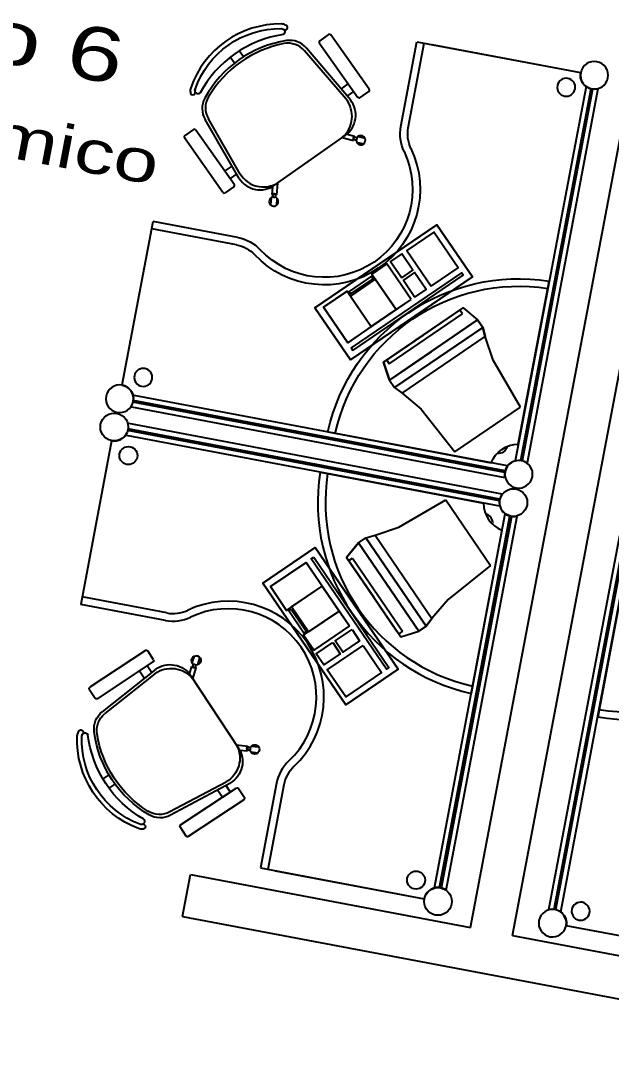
# Model space of a CAD drawing. Header units: inches. Extents: x -18604 to 2753, y -9056 to 3482.
# Drawn here: x -11574.7 to -11367.6, y -3309.1 to -2944.3 of the extents above; entities that cross this region are included whole.
import ezdxf
from ezdxf.enums import TextEntityAlignment as Align

# ---------------------------------------------------------------- set-up
doc = ezdxf.new("R2010")
doc.units = ezdxf.units.IN
for name, color, linetype in [('ESPECARQ', 2, 'Continuous'), ('MOVEIS', 2, 'Continuous'), ('Parede', 6, 'Continuous'), ('Parede Baixo', 4, 'Continuous'), ('TEXTO', 2, 'Continuous')]:
    doc.layers.add(name, color=color, linetype=linetype)
doc.styles.add('REGUA100', font='GOTHIC.TTF', dxfattribs={"width": 1.4})
doc.styles.add('REGUA60', font='GOTHIC.TTF', dxfattribs={"width": 1.4})

# ---------------------------------------------------------------- blocks, each defined once
blk = doc.blocks.new('INDUNI1')
at = {"color": 0, "style": 'REGUA100', "width": 1.4, "flags": 8}
for tag, p in [('NOME1', (0, 0)), ('NOME2', (0, -4.286))]:
    blk.add_attdef(tag, text='', height=2.5, dxfattribs=at).set_placement(p, align=Align.CENTER)
at = {"layer": 'ESPECARQ', "style": 'REGUA60', "width": 1.4}
blk.add_attdef('AREA', text='', height=1.5, dxfattribs=at).set_placement((0, -7.813), align=Align.CENTER)
at = {"layer": 'ESPECARQ', "style": 'REGUA60', "width": 1.4, "flags": 8}
for tag, p in [('PISO', (0, -10.313)), ('REVPAR', (0, -12.813)), ('PEDIR', (0, -15.313))]:
    blk.add_attdef(tag, text='', height=1.5, dxfattribs=at).set_placement(p, align=Align.CENTER)

msp = doc.modelspace()

# ---------------------------------------------------------------- linework, layer by layer
at = {"layer": 'MOVEIS'}
for p, q in [((-11466.73, -2949.06, 63.64), (-11469.84, -2951.26, 63.64)), ((-11452.47, -2968.32, 63.64), (-11465.97, -2949.19, 63.64)), ((-11496.6, -2956.94, 63.64), (-11498.07, -2954.85, 63.64)), ((-11460.59, -2971.84, 63.64), (-11475.13, -2954.82, 63.64)), ((-11459.03, -2972.07, 63.64), (-11474.51, -2953.85, 63.64)), ((-11469.97, -2952.02, 63.64), (-11456.47, -2971.15, 63.64)), ((-11441.36, -2981.34, 63.44), (-11435.74, -2951.63, 63.44)), ((-11438.77, -2981.83, 63.44), (-11433.15, -2952.12, 63.44)), ((-11435.74, -2951.63, 63.44), (-11378.33, -2962.49, 63.44)), ((-11430.55, -2952.61, 63.44), (-11378.33, -2962.49, 63.44)), ((-11499.71, -2959.14, 63.64), (-11501.19, -2957.05, 63.64)), ((-11462.25, -2968.16, 63.64), (-11459.8, -2966.43, 63.64)), ((-11460.24, -2970.74, 63.64), (-11457.92, -2969.1, 63.64)), ((-11455.71, -2971.28, 63.64), (-11452.6, -2969.08, 63.64)), ((-11376.4, -2967.37, 63.44), (-11401.25, -3098.68, 63.44)), ((-11374.73, -2968.16, 63.44), (-11399.4, -3098.56, 63.44)), ((-11374.11, -2968.28, 63.44), (-11398.78, -3098.68, 63.44)), ((-11372.26, -2968.15, 63.44), (-11397.1, -3099.47, 63.44)), ((-11498.03, -2999.61, 63.64), (-11510.02, -2978.92, 63.64)), ((-11497.73, -2998.06, 63.64), (-11508.89, -2978.66, 63.64)), ((-11517.13, -2984.65, 63.64), (-11514.02, -2982.45, 63.64)), ((-11513.26, -2982.58, 63.64), (-11499.76, -3001.71, 63.64)), ((-11460.19, -2984.03, 63.64), (-11457.58, -2984.73, 63.64)), ((-11503.76, -3004.53, 63.64), (-11517.26, -2985.4, 63.64)), ((-11485.67, -3002.02, 63.64), (-11460.89, -2984.53, 63.64)), ((-11461.93, -2985.26, 63.64), (-11458, -2986.31, 63.64)), ((-11457.95, -2986.11, 63.64), (-11458, -2986.31, 63.64)), ((-11457.58, -2984.73, 63.64), (-11457.64, -2984.93, 63.64)), ((-11456.9, -2986.84, 63.64), (-11454.45, -2987.49, 63.64)), ((-11456.37, -2984.85, 63.64), (-11453.92, -2985.51, 63.64)), ((-11500.64, -2995.26, 63.64), (-11503.09, -2996.99, 63.64)), ((-11498.88, -2998.01, 63.64), (-11501.2, -2999.66, 63.64)), ((-11484.63, -3001.29, 63.64), (-11484.96, -3005.34, 63.64)), ((-11499.89, -3002.46, 63.64), (-11503, -3004.66, 63.64)), ((-11486.37, -3002.52, 63.64), (-11486.59, -3005.2, 63.64)), ((-11486.59, -3005.2, 63.64), (-11486.38, -3005.22, 63.64)), ((-11485.17, -3005.32, 63.64), (-11484.96, -3005.34, 63.64)), ((-11486.88, -3006.38, 63.64), (-11487.08, -3008.92, 63.64)), ((-11484.83, -3006.55, 63.64), (-11485.03, -3009.08, 63.64)), ((-11539.11, -3072.11, 63.44), (-11528.25, -3014.71, 63.44)), ((-11498.54, -3020.33, 63.44), (-11528.25, -3014.71, 63.44)), ((-11471.51, -3045.02, 63.44), (-11428.77, -3015.88, 63.44)), ((-11471.51, -3045.02, 65.55), (-11428.77, -3015.88, 65.55)), ((-11428.77, -3015.88, 65.55), (-11428.77, -3015.88, 63.44)), ((-11428.77, -3015.88, 65.55), (-11416.28, -3034.2, 65.55)), ((-11499.03, -3022.92, 63.44), (-11528.74, -3017.3, 63.44)), ((-11429.84, -3018.42, 65.55), (-11439.31, -3024.87, 65.55)), ((-11421.31, -3030.94, 65.55), (-11429.84, -3018.42, 65.55)), ((-11441.05, -3026.06, 65.55), (-11444.98, -3028.73, 65.55)), ((-11437.13, -3031.81, 65.55), (-11441.05, -3026.06, 65.55)), ((-11439.31, -3024.87, 65.55), (-11430.77, -3037.39, 65.55)), ((-11446.29, -3029.63, 65.55), (-11451.52, -3033.19, 65.55)), ((-11437.75, -3042.15, 65.55), (-11446.29, -3029.63, 65.55)), ((-11444.98, -3028.73, 65.55), (-11441.06, -3034.48, 65.55)), ((-11430.77, -3037.39, 65.55), (-11421.31, -3030.94, 65.55)), ((-11451.66, -3033.93, 65.55), (-11459.51, -3039.28, 65.55)), ((-11450.33, -3034.94, 65.55), (-11459.05, -3040.88, 65.55)), ((-11416.28, -3034.2, 65.55), (-11459.02, -3063.33, 65.55)), ((-11458.91, -3040.15, 65.55), (-11451.06, -3034.8, 65.55)), ((-11420.11, -3032.7, 65.55), (-11458.81, -3059.08, 65.55)), ((-11458.21, -3059.96, 65.55), (-11419.51, -3033.57, 65.55)), ((-11451.06, -3034.8, 65.55), (-11451.66, -3033.93, 65.55)), ((-11451.52, -3033.19, 65.55), (-11450.33, -3034.94, 65.55)), ((-11441.06, -3034.48, 65.55), (-11437.13, -3031.81, 65.55)), ((-11436.54, -3032.68, 65.55), (-11440.46, -3035.35, 65.55)), ((-11432.52, -3038.58, 65.55), (-11436.54, -3032.68, 65.55)), ((-11419.51, -3033.57, 65.55), (-11420.11, -3032.7, 65.55)), ((-11440.46, -3035.35, 65.55), (-11436.44, -3041.25, 65.55)), ((-11436.44, -3041.25, 65.55), (-11432.52, -3038.58, 65.55)), ((-11400.2, -3092.88, 63.44), (-11389.38, -3035.64, 63.44)), ((-11460.24, -3039.14, 65.55), (-11468.55, -3044.8, 65.55)), ((-11459.05, -3040.88, 65.55), (-11460.24, -3039.14, 65.55)), ((-11460.01, -3057.32, 65.55), (-11437.75, -3042.15, 65.55)), ((-11459.51, -3039.28, 65.55), (-11458.91, -3040.15, 65.55)), ((-11471.51, -3045.02, 65.55), (-11471.51, -3045.02, 63.44)), ((-11459.02, -3063.33, 65.55), (-11471.51, -3045.02, 65.55)), ((-11468.55, -3044.8, 65.55), (-11460.01, -3057.32, 65.55)), ((-11446.35, -3063.35, 65.55), (-11420.65, -3045.83, 65.55)), ((-11433.5, -3054.59, 65.55), (-11419.55, -3045.07, 65.55)), ((-11419.76, -3047.13, 65.55), (-11420.65, -3045.83, 65.55)), ((-11419.55, -3045.07, 65.55), (-11414.45, -3049.27, 65.55)), ((-11445.46, -3064.66, 65.55), (-11419.76, -3047.13, 65.55)), ((-11445.41, -3070.38, 65.55), (-11414.45, -3049.27, 65.55)), ((-11414.45, -3049.27, 65.55), (-11445.41, -3070.38, 65.55)), ((-11436.35, -3056.53, 70.83), (-11421.74, -3046.57, 70.83)), ((-11412.67, -3051.88, 64.49), (-11414.45, -3049.27, 65.55)), ((-11414.45, -3049.27, 65.55), (-11412.67, -3051.88, 65.55)), ((-11443.63, -3072.99, 64.49), (-11412.67, -3051.88, 64.49)), ((-11443.63, -3072.99, 65.55), (-11412.67, -3051.88, 65.55)), ((-11412.67, -3051.88, 64.49), (-11411.76, -3055.09, 64.49)), ((-11411.76, -3055.09, 64.49), (-11412.67, -3051.88, 64.49)), ((-11433.5, -3054.59, 65.55), (-11447.45, -3064.1, 65.55)), ((-11408.96, -3063.41, 62.38), (-11411.76, -3055.09, 64.49)), ((-11458.81, -3059.08, 65.55), (-11458.21, -3059.96, 65.55)), ((-11430.8, -3060.42, 65.55), (-11445.41, -3070.38, 65.55)), ((-11447.45, -3064.1, 65.55), (-11445.41, -3070.38, 65.55)), ((-11446.35, -3063.35, 65.55), (-11446.35, -3063.35, 65.55)), ((-11446.35, -3063.35, 65.55), (-11446.35, -3063.35, 65.55)), ((-11446.35, -3063.35, 65.55), (-11445.46, -3064.66, 65.55)), ((-11399.39, -3079.88, 62.38), (-11408.96, -3063.41, 62.38)), ((-11445.41, -3070.38, 65.55), (-11443.63, -3072.99, 64.49)), ((-11445.41, -3070.38, 65.55), (-11443.63, -3072.99, 65.55)), ((-11443.63, -3072.99, 64.49), (-11440.97, -3075.01, 64.49)), ((-11443.63, -3072.99, 64.49), (-11440.97, -3075.01, 64.49)), ((-11440.97, -3075.01, 64.49), (-11434.25, -3080.65, 62.38)), ((-11404.87, -3102.83, 63.44), (-11535.4, -3078.13, 63.44)), ((-11404.75, -3102.21, 63.44), (-11535.28, -3077.51, 63.44)), ((-11403.96, -3100.53, 63.44), (-11534.95, -3075.75, 63.44)), ((-11404.74, -3104.68, 63.44), (-11535.73, -3079.9, 63.44)), ((-11434.25, -3080.65, 62.38), (-11422.42, -3095.58, 62.38)), ((-11422.42, -3095.58, 62.38), (-11399.39, -3079.88, 62.38)), ((-11405.84, -3110.46, 63.44), (-11536.83, -3085.68, 63.44)), ((-11406.62, -3114.61, 63.44), (-11537.61, -3089.82, 63.44)), ((-11406.75, -3112.76, 63.44), (-11537.28, -3088.06, 63.44)), ((-11406.63, -3112.14, 63.44), (-11537.16, -3087.44, 63.44)), ((-11466.98, -3088.55, 63.44), (-11409.75, -3099.38, 63.44)), ((-11542.81, -3091.69, 63.44), (-11553.67, -3149.1, 63.44)), ((-11469.66, -3102.73, 63.44), (-11412.43, -3113.56, 63.44)), ((-11442.08, -3122.04, 62.38), (-11425.61, -3112.47, 62.38)), ((-11425.61, -3112.47, 62.38), (-11409.91, -3135.5, 62.38)), ((-11429.62, -3248.63, 63.44), (-11404.77, -3117.32, 63.44)), ((-11427.77, -3248.51, 63.44), (-11403.1, -3118.11, 63.44)), ((-11427.15, -3248.62, 63.44), (-11402.48, -3118.23, 63.44)), ((-11425.47, -3249.42, 63.44), (-11400.63, -3118.1, 63.44)), ((-11450.4, -3124.84, 64.49), (-11442.08, -3122.04, 62.38)), ((-11456.23, -3127.53, 65.55), (-11453.61, -3125.75, 64.49)), ((-11456.23, -3127.53, 65.55), (-11453.61, -3125.75, 65.55)), ((-11453.61, -3125.75, 64.49), (-11450.4, -3124.84, 64.49)), ((-11453.61, -3125.75, 64.49), (-11450.4, -3124.84, 64.49)), ((-11453.61, -3125.75, 64.49), (-11432.5, -3156.71, 64.49)), ((-11453.61, -3125.75, 65.55), (-11432.5, -3156.71, 65.55)), ((-11405.92, -3123.11, 63.44), (-11416.75, -3180.34, 63.44)), ((-11389.45, -3256.23, 63.44), (-11364.6, -3124.92, 63.44)), ((-11387.6, -3256.11, 63.44), (-11362.92, -3125.71, 63.44)), ((-11386.97, -3256.23, 63.44), (-11362.3, -3125.83, 63.44)), ((-11385.3, -3257.02, 63.44), (-11360.45, -3125.7, 63.44)), ((-11471.47, -3129.12, 65.55), (-11489.78, -3141.61, 65.55)), ((-11442.33, -3171.86, 65.55), (-11471.47, -3129.12, 65.55)), ((-11460.42, -3132.63, 65.55), (-11456.23, -3127.53, 65.55)), ((-11456.23, -3127.53, 65.55), (-11435.12, -3158.5, 65.55)), ((-11435.12, -3158.5, 65.55), (-11456.23, -3127.53, 65.55)), ((-11446.27, -3142.14, 65.55), (-11456.23, -3127.53, 65.55)), ((-11472.82, -3133.15, 65.55), (-11471.95, -3132.56, 65.55)), ((-11446.44, -3171.85, 65.55), (-11472.82, -3133.15, 65.55)), ((-11471.95, -3132.56, 65.55), (-11445.56, -3171.26, 65.55)), ((-11450.91, -3146.58, 65.55), (-11460.42, -3132.63, 65.55)), ((-11459.67, -3133.73, 65.55), (-11458.36, -3132.84, 65.55)), ((-11458.36, -3132.84, 65.55), (-11440.84, -3158.54, 65.55)), ((-11361.5, -3131.51, 63.44), (-11372.33, -3188.74, 63.44)), ((-11487.1, -3142.89, 65.55), (-11474.58, -3134.35, 65.55)), ((-11474.58, -3134.35, 65.55), (-11459.41, -3156.61, 65.55)), ((-11459.67, -3133.73, 65.55), (-11459.67, -3133.73, 65.55)), ((-11459.67, -3133.73, 65.55), (-11459.67, -3133.73, 65.55)), ((-11459.67, -3133.73, 65.55), (-11442.14, -3159.44, 65.55)), ((-11409.91, -3135.5, 62.38), (-11424.84, -3147.34, 62.38)), ((-11489.78, -3141.61, 65.55), (-11489.78, -3141.61, 63.44)), ((-11489.78, -3141.61, 63.44), (-11460.64, -3184.34, 63.44)), ((-11489.78, -3141.61, 65.55), (-11460.64, -3184.34, 65.55)), ((-11481.44, -3151.2, 65.55), (-11487.1, -3142.89, 65.55)), ((-11452.85, -3143.74, 70.83), (-11442.89, -3158.35, 70.83)), ((-11523.48, -3152.12, 63.44), (-11553.18, -3146.5, 63.44)), ((-11450.91, -3146.58, 65.55), (-11441.39, -3160.54, 65.55)), ((-11424.84, -3147.34, 62.38), (-11430.48, -3154.06, 64.49)), ((-11523.97, -3154.72, 63.44), (-11553.67, -3149.1, 63.44)), ((-11479.7, -3150.01, 65.55), (-11481.44, -3151.2, 65.55)), ((-11480.71, -3151.33, 65.55), (-11479.84, -3150.74, 65.55)), ((-11475.36, -3159.18, 65.55), (-11480.71, -3151.33, 65.55)), ((-11479.84, -3150.74, 65.55), (-11474.48, -3158.59, 65.55)), ((-11473.75, -3158.73, 65.55), (-11479.7, -3150.01, 65.55)), ((-11432.5, -3156.71, 64.49), (-11430.48, -3154.06, 64.49)), ((-11430.48, -3154.06, 64.49), (-11432.5, -3156.71, 64.49)), ((-11475.49, -3159.92, 65.55), (-11473.75, -3158.73, 65.55)), ((-11474.48, -3158.59, 65.55), (-11475.36, -3159.18, 65.55)), ((-11459.41, -3156.61, 65.55), (-11471.93, -3165.15, 65.55)), ((-11464.41, -3161.94, 65.55), (-11458.51, -3157.92, 65.55)), ((-11458.51, -3157.92, 65.55), (-11455.84, -3161.85, 65.55)), ((-11440.84, -3158.54, 65.55), (-11442.14, -3159.44, 65.55)), ((-11441.39, -3160.54, 65.55), (-11435.12, -3158.5, 65.55)), ((-11432.5, -3156.71, 64.49), (-11435.12, -3158.5, 65.55)), ((-11435.12, -3158.5, 65.55), (-11432.5, -3156.71, 65.55)), ((-11471.93, -3165.15, 65.55), (-11475.49, -3159.92, 65.55)), ((-11471.03, -3166.46, 65.55), (-11465.29, -3162.54, 65.55)), ((-11465.29, -3162.54, 65.55), (-11462.61, -3166.46, 65.55)), ((-11461.74, -3165.87, 65.55), (-11464.41, -3161.94, 65.55)), ((-11455.84, -3161.85, 65.55), (-11461.74, -3165.87, 65.55)), ((-11530.92, -3165.24, 63.64), (-11550.48, -3178.11, 63.64)), ((-11528.08, -3168.58, 63.64), (-11530.17, -3165.39, 63.64)), ((-11468.36, -3170.38, 65.55), (-11471.03, -3166.46, 65.55)), ((-11462.61, -3166.46, 65.55), (-11468.36, -3170.38, 65.55)), ((-11467.17, -3172.13, 65.55), (-11454.65, -3163.59, 65.55)), ((-11454.65, -3163.59, 65.55), (-11448.2, -3173.05, 65.55)), ((-11547.79, -3182.2, 63.64), (-11528.23, -3169.33, 63.64)), ((-11514.53, -3169.68, 63.64), (-11513.8, -3167.25, 63.64)), ((-11512.56, -3170.28, 63.64), (-11511.83, -3167.84, 63.64)), ((-11527.39, -3171.92, 63.64), (-11546.11, -3186.79, 63.64)), ((-11527.67, -3173.47, 63.64), (-11545.15, -3187.45, 63.64)), ((-11531.41, -3175.01, 63.64), (-11533.05, -3172.51, 63.64)), ((-11528.76, -3173.09, 63.64), (-11530.33, -3170.71, 63.64)), ((-11515.47, -3173.47, 63.64), (-11514.69, -3170.89, 63.64)), ((-11514.69, -3170.89, 63.64), (-11514.49, -3170.95, 63.64)), ((-11514.3, -3175.25, 63.64), (-11513.13, -3171.36, 63.64)), ((-11513.33, -3171.3, 63.64), (-11513.13, -3171.36, 63.64)), ((-11460.72, -3181.59, 65.55), (-11467.17, -3172.13, 65.55)), ((-11448.2, -3173.05, 65.55), (-11460.72, -3181.59, 65.55)), ((-11460.64, -3184.34, 65.55), (-11442.33, -3171.86, 65.55)), ((-11445.56, -3171.26, 65.55), (-11446.44, -3171.85, 65.55)), ((-11515, -3174.18, 63.64), (-11498.32, -3199.52, 63.64)), ((-11550.64, -3178.86, 63.64), (-11548.54, -3182.05, 63.64)), ((-11460.64, -3184.34, 65.55), (-11460.64, -3184.34, 63.44)), ((-11499.02, -3198.46, 63.64), (-11494.99, -3198.92, 63.64)), ((-11495.01, -3199.13, 63.64), (-11494.99, -3198.92, 63.64)), ((-11493.77, -3198.83, 63.64), (-11491.25, -3199.12, 63.64)), ((-11497.85, -3200.24, 63.64), (-11495.17, -3200.54, 63.64)), ((-11495.17, -3200.54, 63.64), (-11495.15, -3200.34, 63.64)), ((-11494, -3200.87, 63.64), (-11491.48, -3201.16, 63.64)), ((-11543.74, -3208.98, 63.64), (-11545.88, -3210.38, 63.64)), ((-11541.64, -3212.16, 63.64), (-11543.78, -3213.57, 63.64)), ((-11502.68, -3211.45, 63.64), (-11522.43, -3221.97, 63.64)), ((-11501.14, -3211.8, 63.64), (-11522.21, -3223.11, 63.64)), ((-11518.66, -3226.46, 63.64), (-11499.1, -3213.59, 63.64)), ((-11502.76, -3212.59, 63.64), (-11501.19, -3214.97, 63.64)), ((-11498.34, -3213.75, 63.64), (-11496.25, -3216.93, 63.64)), ((-11484.98, -3211.9, 63.44), (-11490.6, -3241.6, 63.44)), ((-11482.39, -3212.39, 63.44), (-11488.01, -3242.1, 63.44)), ((-11505.57, -3214.26, 63.64), (-11503.92, -3216.77, 63.64)), ((-11496.4, -3217.69, 63.64), (-11515.96, -3230.56, 63.64)), ((-11516.72, -3230.4, 63.64), (-11518.81, -3227.22, 63.64)), ((-11490.6, -3241.6, 63.44), (-11433.19, -3252.47, 63.44)), ((-11485.41, -3242.59, 63.44), (-11433.19, -3252.47, 63.44)), ((-11331.15, -3271.77, 63.44), (-11383.37, -3261.89, 63.44)), ((-11325.96, -3272.75, 63.44), (-11383.37, -3261.89, 63.44))]:
    msp.add_line(p, q, dxfattribs=at)
at = {"layer": 'MOVEIS', "extrusion": (-0.563328, 0.826234, 0)}
for p, q in [((-11412.67, -3051.88, 65.55), (-11412.67, -3051.88, 64.49)), ((-11443.63, -3072.99, 65.55), (-11443.63, -3072.99, 64.49))]:
    msp.add_line(p, q, dxfattribs=at)
at = {"layer": 'MOVEIS', "extrusion": (-0.826234, -0.563328, 0)}
for p, q in [((-11453.61, -3125.75, 65.55), (-11453.61, -3125.75, 64.49)), ((-11432.5, -3156.71, 65.55), (-11432.5, -3156.71, 64.49))]:
    msp.add_line(p, q, dxfattribs=at)
at = {"layer": 'MOVEIS', "elevation": 63.64}
msp.add_lwpolyline([(-11482.71, -2949.12, 0.237888), (-11511.73, -2969.6, -0.605717), (-11513.57, -2969.02, -0.122717), (-11513.53, -2968.36, -0.323529), (-11483.28, -2947.01, -0.122717), (-11482.64, -2947.19, -0.605717)], format="xyb", close=True, dxfattribs=at)
msp.add_lwpolyline([(-11513.53, -2968.36, -0.323529), (-11483.28, -2947.01, -0.122717), (-11482.64, -2947.19, -0.605717), (-11482.71, -2949.12, 0.237888), (-11511.73, -2969.6, -0.605717), (-11513.57, -2969.02)], format="xyb", dxfattribs=at)
at = {"layer": 'MOVEIS'}
for centre, radius in [((-11457.36, -2985.63, 63.64), 0.545), ((-11485.81, -3005.72, 63.64), 0.545), ((-11541.9, -3086.87, 63.44), 4.86), ((-11536.91, -3096.89, 63.44), 3.17), ((-11401.88, -3113.36, 63.44), 4.86), ((-11436.03, -3245.87, 63.44), 3.17), ((-11428.37, -3253.38, 63.44), 4.86)]:
    msp.add_circle(centre, radius, dxfattribs=at)
for centre, radius, start, end in [((-11483.63, -2978.62, 63.64), 33.24, 89.3433, 161.0957), ((-11483.32, -2948.37, 63.64), 2.99, 60.365, 88.6766), ((-11481.98, -2946.61, 63.64), 0.852, 245.0304, 80.5451), ((-11475.43, -2990.22, 63.64), 39.44, 98.8242, 151.6148), ((-11480.32, -2958.78, 63.64), 7.62, 40.3408, 98.8242), ((-11469.53, -2951.71, 63.64), 0.545, 125.2195, 215.2195), ((-11466.41, -2949.51, 63.64), 0.545, 35.2195, 125.2195), ((-11474.87, -2991.01, 63.64), 39.44, 100.9556, 149.4834), ((-11480.92, -2959.78, 63.64), 7.62, 40.5194, 100.9556), ((-11512.23, -2968.78, 63.64), 2.99, 161.7624, 190.074), ((-11514.34, -2969.46, 63.64), 0.852, 169.894, 5.4086), ((-11512.23, -2968.78, 63.64), 1.36, 162.0894, 190.074), ((-11452.91, -2968.64, 63.64), 0.545, 305.2195, 35.2195), ((-11503.43, -2975.1, 63.64), 7.62, 151.6148, 210.0983), ((-11502.29, -2974.86, 63.64), 7.62, 149.4834, 209.9196), ((-11468.15, -2977.85, 63.64), 9.66, 310.812, 38.4717), ((-11465.91, -2977.41, 63.64), 8.71, 305.2195, 37.7888), ((-11456.02, -2970.83, 63.64), 0.545, 215.2195, 305.2195), ((-11513.71, -2982.89, 63.64), 0.545, 35.2195, 125.2195), ((-11516.82, -2985.09, 63.64), 0.545, 125.2195, 215.2195), ((-11457.27, -2985.66, 63.64), 0.817, 116.8601, 213.2394), ((-11455.41, -2986.17, 63.64), 1.63, 176.6831, 152.5034), ((-11489.53, -2992.94, 63.64), 9.66, 211.9673, 299.627), ((-11500.2, -3002.02, 63.64), 0.545, 305.2195, 35.2195), ((-11490.7, -2994.91, 63.64), 8.71, 212.6503, 305.2195), ((-11503.32, -3004.22, 63.64), 0.545, 215.2195, 305.2195), ((-11485.82, -3005.81, 63.64), 0.817, 37.1996, 133.579), ((-11485.96, -3007.73, 63.64), 1.63, 97.9356, 73.7559), ((-11541.9, -3086.87, 63.44), 4.91, 259.2862, 336.8676), ((-11401.88, -3113.36, 63.44), 68.61, 171.0936, 257.4789), ((-11401.88, -3113.36, 63.44), 65.97, 171.0936, 257.4789), ((-11401.88, -3113.36, 63.44), 4.91, 143.8119, 284.7606), ((-11401.88, -3113.36, 63.44), 10.56, 181.1157, 247.4567), ((-11412.3, -3120.46, 63.44), 3.14, 350.8791, 77.6934), ((-11501.91, -3181.56, 63.44), 33.57, 313.3118, 115.2607), ((-11521.28, -3140.51, 63.44), 11.82, 259.2862, 295.2607), ((-11501.91, -3181.56, 63.44), 30.93, 313.3118, 115.2607), ((-11521.28, -3140.51, 63.44), 14.46, 259.2862, 295.2607), ((-11470.77, -3214.59, 63.44), 14.46, 133.3118, 169.2862), ((-11470.77, -3214.59, 63.44), 11.82, 133.3118, 169.2862), ((-11428.37, -3253.38, 63.44), 4.91, 53.8119, 169.2862)]:
    msp.add_arc(centre, radius, start, end, dxfattribs=at)
at = {"layer": 'MOVEIS', "extrusion": (0, 0, -1)}
for centre, major_axis, start_param, end_param in [((-11373.51, -2963.41, 63.44), (3.43, 3.43), 0.9723884096691151, 7.255573716848701), ((-11383.38, -2967.6, 63.44), (2.24, 2.24), 0.9723884096690423, 7.255573716848629), ((-11373.51, -2963.41, 63.44), (3.47, 3.47), 2.098573, 4.113981), ((-11427.15, -2984.03, 63.44), (10.23, 10.23), 3.486108, 4.113981), ((-11427.15, -2984.03, 63.44), (8.36, 8.36), 3.486108, 4.113981), ((-11468.2, -3003.4, 63.44), (23.74, 23.74), 0.344515, 3.171058), ((-11468.2, -3003.4, 63.44), (21.87, 21.87), 0.344515, 3.171058), ((-11501.23, -3034.54, 63.44), (10.23, 10.23), -0.598408, 0.029465), ((-11501.23, -3034.54, 63.44), (8.36, 8.36), -0.598408, 0.029465), ((-11400, -3103.43, 63.44), (48.52, 48.52), 4.145525, 5.653234), ((-11400, -3103.43, 63.44), (46.65, 46.65), 4.145525, 5.653234), ((-11531.71, -3069.43, 63.44), (2.24, 2.24), 0.9723884096690423, 7.255573716848629), ((-11540.02, -3076.94, 63.44), (3.43, 3.43), 0.9723884096690467, 7.255573716848633), ((-11540.02, -3076.94, 63.44), (3.47, 3.47), -0.598408, 0.755642), ((-11400, -3103.43, 63.44), (7.46, 7.46), 4.320445, 5.478314), ((-11407.1, -3093.01, 63.44), (2.22, 2.22), 1.000189, 2.515384), ((-11400, -3103.43, 63.44), (3.43, 3.43), 0.9723884096691151, 7.255573716848701), ((-11400, -3103.43, 63.44), (3.47, 3.47), 3.669369, 6.129389), ((-11361.7, -3120.96, 63.44), (48.52, 48.52), 1.003932, 2.511641), ((-11361.7, -3120.96, 63.44), (46.65, 46.65), 1.003932, 2.511641), ((-11530.63, -3165.69, 63.64), (-0.385, 0.385), 0.203279, 1.774075), ((-11528.53, -3168.88, 63.64), (-0.385, 0.385), 1.774075, 3.344871), ((-11522.28, -3178.97, 63.64), (-6.16, 6.16), 0.158437, 1.774075), ((-11513.18, -3168.76, 63.64), (-1.16, 1.16), 4.439474, 10.300644), ((-11513.78, -3170.69, 63.64), (-0.385, 0.385), 3.344871430494219, 9.628056737673806), ((-11521.91, -3181.22, 63.64), (-6.83, 6.83), 0.146517, 1.676468), ((-11513.75, -3170.6, 63.64), (-0.578, 0.578), 3.379431, 5.061568), ((-11550.18, -3178.57, 63.64), (-0.385, 0.385), 4.915668, 6.486464), ((-11548.09, -3181.75, 63.64), (-0.385, 0.385), 3.344871, 4.915668), ((-11541.37, -3192.76, 63.64), (-5.39, 5.39), 5.376353, 6.397081), ((-11540.39, -3193.4, 63.64), (-5.39, 5.39), 5.339153, 6.393963), ((-11521.65, -3196.72, 63.64), (-23.5, 23.5), 4.28951, 5.541826), ((-11551.87, -3195.42, 63.64), (-2.12, 2.12), 5.553461, 6.047593), ((-11553.59, -3194.02, 63.64), (-0.602, 0.602), 5.695384, 9.107759), ((-11521.65, -3196.72, 63.64), (-22.35, 22.35), 4.289865, 5.54147), ((-11521.65, -3196.72, 63.64), (-22.35, 22.35), 4.289865, 5.54147), ((-11551.87, -3195.42, 63.64), (-0.963, 0.963), 5.559169, 6.047593), ((-11551.87, -3195.42, 63.64), (-0.963, 0.963), 5.559169, 6.047593), ((-11552.1, -3195.28, 63.64), (-0.77, 0.77), 6.047593, 8.226043), ((-11552.1, -3195.28, 63.64), (-0.77, 0.77), 6.047593, 8.226043), ((-11511.92, -3190.32, 63.64), (-27.89, 27.89), 4.448573, 5.382763), ((-11511.92, -3190.32, 63.64), (-27.89, 27.89), 4.448573, 5.382763), ((-11509.78, -3188.91, 63.64), (-27.89, 27.89), 4.454983, 5.376353), ((-11508.97, -3188.37, 63.64), (-27.89, 27.89), 4.492183, 5.339153), ((-11507.52, -3203.09, 63.64), (-6.83, 6.83), 1.871682, 3.401634), ((-11494.54, -3199.79, 63.64), (-0.578, 0.578), 4.769768, 6.451905), ((-11494.63, -3199.78, 63.64), (-0.385, 0.385), 3.34487143049461, 9.628056737674196), ((-11492.62, -3199.99, 63.64), (-1.16, 1.16), 5.813877, 11.675047), ((-11505.6, -3204.31, 63.64), (-6.16, 6.16), 1.774075, 3.389713), ((-11498.8, -3214.05, 63.64), (-0.385, 0.385), 0.203279, 1.774075), ((-11496.7, -3217.23, 63.64), (-0.385, 0.385), 1.774075, 3.344871), ((-11532.37, -3225.25, 63.64), (-0.77, 0.77), 1.605292, 3.783743), ((-11532.37, -3225.25, 63.64), (-0.77, 0.77), 1.605292, 3.783743), ((-11526.01, -3215.24, 63.64), (-5.39, 5.39), 3.437372, 4.492183), ((-11525.81, -3216.39, 63.64), (-5.39, 5.39), 3.434254, 4.454983), ((-11532.41, -3224.99, 63.64), (-2.12, 2.12), 3.783743, 4.277874), ((-11532.41, -3224.99, 63.64), (-0.963, 0.963), 3.783743, 4.272167), ((-11532.41, -3224.99, 63.64), (-0.963, 0.963), 3.783743, 4.272167), ((-11531.81, -3227.12, 63.64), (-0.602, 0.602), 0.723577, 4.135951), ((-11518.36, -3226.92, 63.64), (-0.385, 0.385), 4.915668, 6.486464), ((-11516.26, -3230.1, 63.64), (-0.385, 0.385), 3.344871, 4.915668), ((-11378.32, -3256.79, 63.44), (2.24, 2.24), 4.113981, 10.397166), ((-11388.19, -3260.98, 63.44), (3.43, 3.43), 4.113981, 10.397166), ((-11388.19, -3260.98, 63.44), (3.47, 3.47), -1.04302, 0.972388)]:
    msp.add_ellipse(centre, major_axis=major_axis, ratio=1, start_param=start_param, end_param=end_param, dxfattribs=at)
at = {"layer": 'MOVEIS'}
for points in [[(-11428.77, -3015.88, 65.55), (-11428.77, -3015.88, 63.44), (-11471.51, -3045.02, 63.44), (-11471.51, -3045.02, 65.55)], [(-11459.02, -3063.33, 65.55), (-11416.28, -3034.2, 65.55), (-11428.77, -3015.88, 65.55), (-11471.51, -3045.02, 65.55)], [(-11430.77, -3037.39, 65.55), (-11421.31, -3030.94, 65.55), (-11429.84, -3018.42, 65.55), (-11439.31, -3024.87, 65.55)], [(-11441.06, -3034.48, 65.55), (-11437.13, -3031.81, 65.55), (-11441.05, -3026.06, 65.55), (-11444.98, -3028.73, 65.55)], [(-11437.75, -3042.15, 65.55), (-11446.29, -3029.63, 65.55), (-11451.52, -3033.19, 65.55), (-11443.04, -3045.63, 65.55)], [(-11458.91, -3040.15, 65.55), (-11451.06, -3034.8, 65.55), (-11451.66, -3033.93, 65.55), (-11459.51, -3039.28, 65.55)], [(-11451.76, -3051.58, 65.55), (-11443.04, -3045.63, 65.55), (-11450.33, -3034.94, 65.55), (-11459.05, -3040.88, 65.55)], [(-11458.21, -3059.96, 65.55), (-11419.51, -3033.57, 65.55), (-11420.11, -3032.7, 65.55), (-11458.81, -3059.08, 65.55)], [(-11436.44, -3041.25, 65.55), (-11432.52, -3038.58, 65.55), (-11436.54, -3032.68, 65.55), (-11440.46, -3035.35, 65.55)], [(-11460.01, -3057.32, 65.55), (-11468.55, -3044.8, 65.55), (-11460.24, -3039.14, 65.55), (-11451.76, -3051.58, 65.55)], [(-11445.41, -3070.38, 65.55), (-11447.45, -3064.1, 65.55), (-11419.55, -3045.07, 65.55), (-11414.45, -3049.27, 65.55)], [(-11443.63, -3072.99, 65.55), (-11412.67, -3051.88, 65.55), (-11414.45, -3049.27, 65.55), (-11445.41, -3070.38, 65.55)], [(-11440.97, -3075.01, 64.49), (-11411.76, -3055.09, 64.49), (-11412.67, -3051.88, 64.49), (-11443.63, -3072.99, 64.49)], [(-11453.61, -3125.75, 65.55), (-11432.5, -3156.71, 65.55), (-11435.12, -3158.5, 65.55), (-11456.23, -3127.53, 65.55)], [(-11450.4, -3124.84, 64.49), (-11430.48, -3154.06, 64.49), (-11432.5, -3156.71, 64.49), (-11453.61, -3125.75, 64.49)], [(-11471.47, -3129.12, 65.55), (-11442.33, -3171.86, 65.55), (-11460.64, -3184.34, 65.55), (-11489.78, -3141.61, 65.55)], [(-11456.23, -3127.53, 65.55), (-11460.42, -3132.63, 65.55), (-11441.39, -3160.54, 65.55), (-11435.12, -3158.5, 65.55)], [(-11471.95, -3132.56, 65.55), (-11445.56, -3171.26, 65.55), (-11446.44, -3171.85, 65.55), (-11472.82, -3133.15, 65.55)], [(-11474.58, -3134.35, 65.55), (-11487.1, -3142.89, 65.55), (-11481.44, -3151.2, 65.55), (-11469, -3142.71, 65.55)], [(-11460.64, -3184.34, 65.55), (-11460.64, -3184.34, 63.44), (-11489.78, -3141.61, 63.44), (-11489.78, -3141.61, 65.55)], [(-11469, -3142.71, 65.55), (-11463.05, -3151.44, 65.55), (-11473.75, -3158.73, 65.55), (-11479.7, -3150.01, 65.55)], [(-11479.84, -3150.74, 65.55), (-11474.48, -3158.59, 65.55), (-11475.36, -3159.18, 65.55), (-11480.71, -3151.33, 65.55)], [(-11459.41, -3156.61, 65.55), (-11471.93, -3165.15, 65.55), (-11475.49, -3159.92, 65.55), (-11463.05, -3151.44, 65.55)], [(-11458.51, -3157.92, 65.55), (-11455.84, -3161.85, 65.55), (-11461.74, -3165.87, 65.55), (-11464.41, -3161.94, 65.55)], [(-11465.29, -3162.54, 65.55), (-11462.61, -3166.46, 65.55), (-11468.36, -3170.38, 65.55), (-11471.03, -3166.46, 65.55)], [(-11454.65, -3163.59, 65.55), (-11448.2, -3173.05, 65.55), (-11460.72, -3181.59, 65.55), (-11467.17, -3172.13, 65.55)]]:
    msp.add_3dface(points, dxfattribs=at)
at = {"layer": 'Parede'}
for p, q in [((-11517.97, -3258.67, 63.44), (-11515.18, -3243.93, 63.44)), ((-11515.18, -3243.93, 63.44), (-11416.93, -3262.52, 63.44)), ((-11517.97, -3258.67, 63.44), (-11306.72, -3298.64, 63.44)), ((-11402.19, -3265.31, 63.44), (-11303.93, -3283.9, 63.44))]:
    msp.add_line(p, q, dxfattribs=at)
msp.add_arc((-10812.08, -5815.46, 63.44), 3240.42, 67.24622, 67.24622, dxfattribs=at)
at = {"layer": 'Parede Baixo'}
for p, q in [((-11416.93, -3262.52, 63.44), (-11289.58, -2589.46, 63.44)), ((-11402.19, -3265.31, 63.44), (-11274.84, -2592.25, 63.44))]:
    msp.add_line(p, q, dxfattribs=at)

# ---------------------------------------------------------------- block references
at = {"layer": 'TEXTO'}
ref = msp.add_blockref('INDUNI1', (-11611.51, -2953.42), dxfattribs=dict(at, xscale=7.499999999995258, yscale=7.499999999992724, zscale=7.5, rotation=349.2862480787863))
ref.add_attrib('NOME1', 'Módulo 6', dxfattribs={"layer": '0', "color": 0, "height": 18.75, "rotation": 349.2862, "style": 'REGUA100', "width": 1.4, "flags": 8}).set_placement((-11611.51, -2953.42), align=Align.CENTER)
ref.add_attrib('NOME2', 'Piso Cerâmico', dxfattribs={"layer": '0', "color": 0, "height": 15, "rotation": 349.2862, "style": 'REGUA100', "width": 1.4, "flags": 8}).set_placement((-11617.49, -2985), align=Align.CENTER)
ref.add_attrib('AREA', 'A: 00 m²', dxfattribs={"layer": 'ESPECARQ', "height": 11.25, "rotation": 349.2862, "style": 'REGUA60', "width": 1.4}).set_placement((-11622.4, -3011), align=Align.CENTER)

doc.saveas('drawing.dxf')
